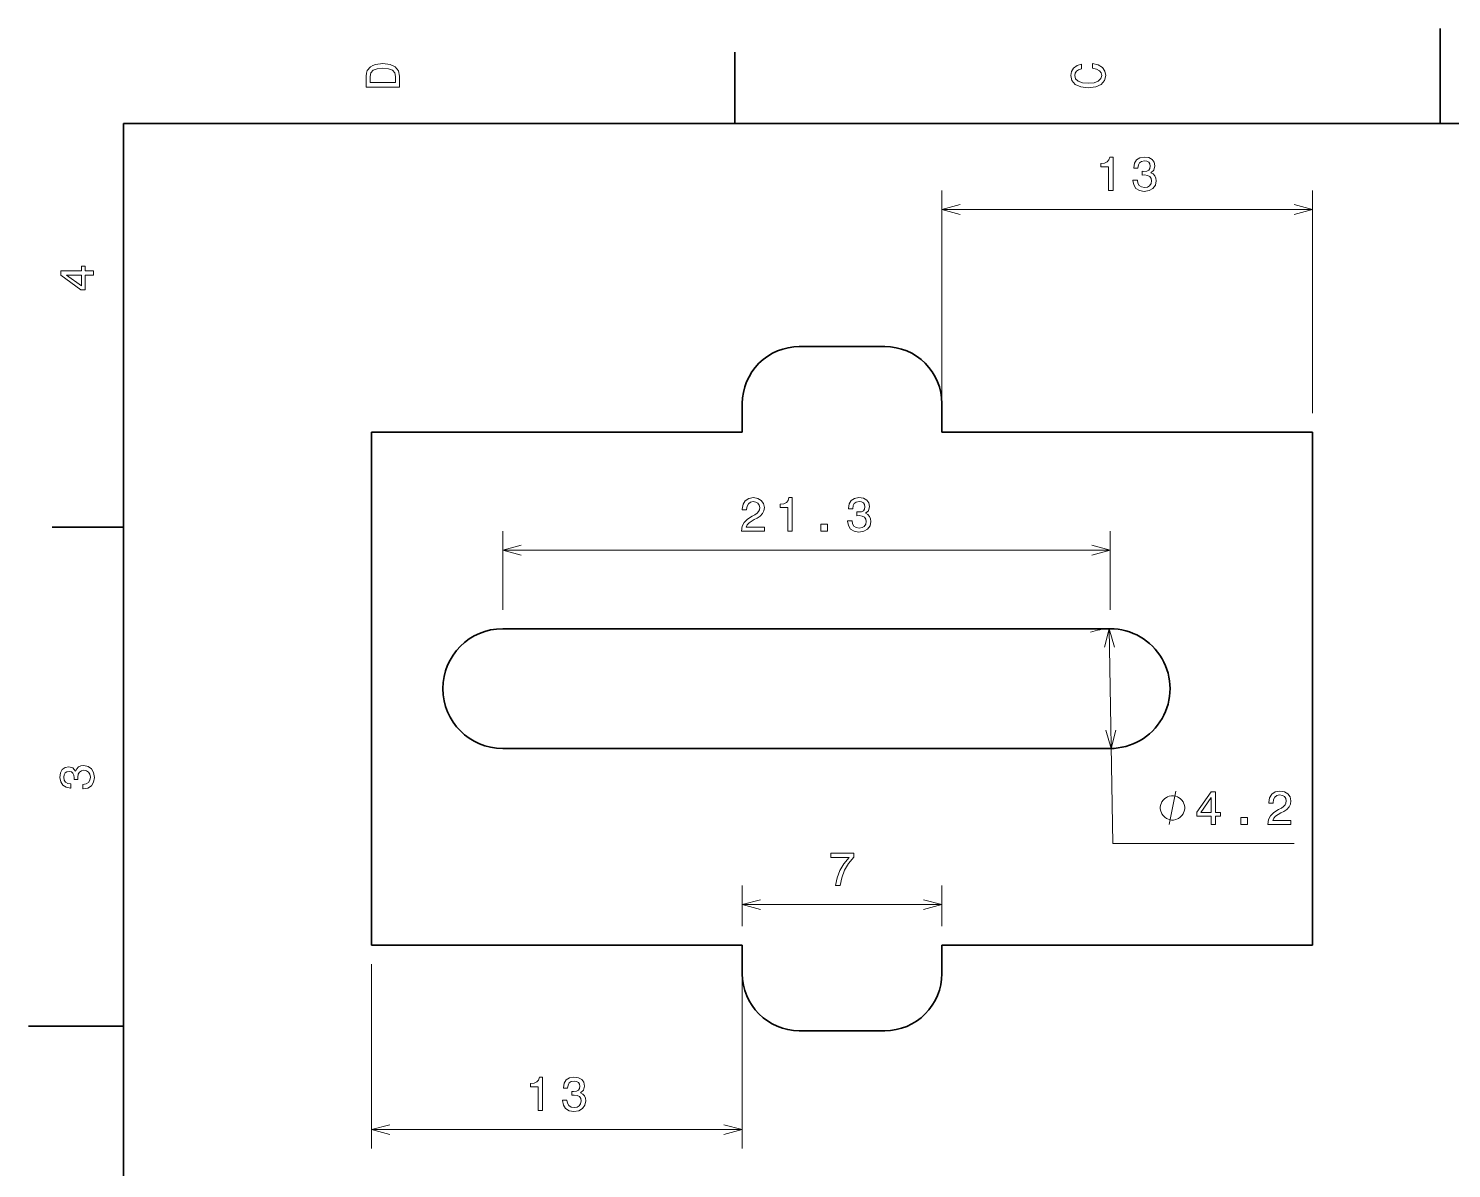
# Model space of a CAD drawing. Extents: x 0 to 297, y 0 to 210.
# Drawn here: x 0 to 149.7, y 90 to 210 of the extents above; entities that cross this region are included whole.
import ezdxf

# ---------------------------------------------------------------- set-up
doc = ezdxf.new("R2010")
doc.units = 0

msp = doc.modelspace()

# ---------------------------------------------------------------- linework, layer by layer
at = {"color": 7, "lineweight": 35, "ltscale": 0.25}
for p, q in [((148.5, 200), (148.5, 210)), ((10, 105), (0, 105))]:
    msp.add_line(p, q, dxfattribs=at)
at = {"color": 7, "lineweight": 35, "ltscale": 0.1875}
for p, q in [((74.300003, 200), (74.300003, 207.5)), ((10, 157.5), (2.5, 157.5))]:
    msp.add_line(p, q, dxfattribs=at)
at = {"color": 7, "lineweight": 35}
for p, q in [((287, 200), (10, 200)), ((10, 200), (10, 10)), ((36.08984, 167.519882), (75.089836, 167.519882)), ((36.08984, 167.519882), (36.08984, 113.51989)), ((96.089836, 167.519882), (135.089828, 167.519882)), ((135.089828, 113.51989), (135.089828, 167.519882)), ((113.789833, 146.819885), (49.889839, 146.819885)), ((49.889839, 134.219879), (113.789833, 134.219879)), ((36.08984, 113.51989), (75.089836, 113.51989)), ((96.089836, 113.51989), (135.089828, 113.51989))]:
    msp.add_line(p, q, dxfattribs=at)
at = {"color": 7, "lineweight": 13}
for p, q in [((96.089836, 169.519882), (96.089836, 192.944839)), ((135.089828, 169.519882), (135.089828, 192.944839)), ((96.089836, 190.944839), (135.089828, 190.944839)), ((49.889839, 155.093002), (113.789833, 155.093002)), ((113.683502, 146.818985), (114.064964, 124.220573)), ((36.08984, 94.111641), (75.089836, 94.111641))]:
    msp.add_line(p, q, dxfattribs=at)
at = {"color": 7, "lineweight": 35, "ltscale": 0.225}
for p, q in [((81.089836, 176.519882), (90.089836, 176.519882)), ((81.089836, 104.51989), (90.089836, 104.51989))]:
    msp.add_line(p, q, dxfattribs=at)
at = {"color": 7, "lineweight": 35, "ltscale": 0.075}
for p, q in [((75.089836, 167.519882), (75.089836, 170.519882)), ((96.089836, 170.519882), (96.089836, 167.519882)), ((75.089836, 113.51989), (75.089836, 110.51989)), ((96.089836, 110.51989), (96.089836, 113.51989))]:
    msp.add_line(p, q, dxfattribs=at)
at = {"color": 7, "lineweight": 13, "ltscale": 0.206828}
for p, q in [((49.889839, 148.819885), (49.889839, 157.093002)), ((113.789833, 148.819885), (113.789833, 157.093002))]:
    msp.add_line(p, q, dxfattribs=at)
at = {"color": 7, "lineweight": 13, "ltscale": 0.476868}
msp.add_line((114.064964, 124.220573), (133.139694, 124.220573), dxfattribs=at)
at = {"color": 8, "lineweight": 13, "ltscale": 0.106781}
for p, q in [((75.089836, 115.519882), (75.089836, 119.791122)), ((96.089836, 115.519882), (96.089836, 119.791122))]:
    msp.add_line(p, q, dxfattribs=at)
at = {"color": 8, "lineweight": 13}
msp.add_line((75.089836, 117.791122), (96.089836, 117.791122), dxfattribs=at)
at = {"color": 7, "lineweight": 13, "ltscale": 0.485206}
for p, q in [((36.08984, 111.51989), (36.08984, 92.111641)), ((75.089836, 111.51989), (75.089836, 92.111641))]:
    msp.add_line(p, q, dxfattribs=at)
at = {"color": 7, "lineweight": 13}
for points in [[(35.533215, 204.994965), (35.533215, 203.829971), (39.033215, 203.829971), (39.033215, 204.994965), (38.922264, 205.544678), (38.584366, 205.953171), (38.034657, 206.205338), (37.283215, 206.296112), (36.516644, 206.215424), (36.21405, 206.114563), (35.971977, 205.973343), (35.644165, 205.56485), (35.563473, 205.297562)], [(35.951801, 204.959656), (36.027451, 205.342941), (36.259438, 205.605194), (36.672985, 205.761536), (37.283215, 205.811966), (37.873272, 205.756485), (38.286816, 205.600143), (38.533936, 205.332855), (38.614628, 204.959656), (38.614628, 204.298996), (35.951801, 204.298996)], [(111.93206, 205.817017), (112.35569, 205.716141), (112.658287, 205.549713), (112.844887, 205.317734), (112.905403, 205.045395), (112.814629, 204.71759), (112.54229, 204.460388), (112.098488, 204.28891), (111.483215, 204.233429), (110.872986, 204.28891), (110.424141, 204.455338), (110.151802, 204.71254), (110.055984, 205.045395), (110.106415, 205.287476), (110.247627, 205.494247), (110.474571, 205.655624), (110.787247, 205.766571), (110.787247, 206.245682), (110.308144, 206.094391), (109.94503, 205.832138), (109.718086, 205.474075), (109.637398, 205.045395), (109.763474, 204.510818), (110.116501, 204.10231), (110.696472, 203.840057), (111.483215, 203.749283), (112.269958, 203.840057), (112.84993, 204.10231), (113.208, 204.510818), (113.329041, 205.045395), (113.233215, 205.51442), (112.965927, 205.892654), (112.527161, 206.159943), (111.93206, 206.301163)], [(113.631042, 192.944839), (114.089981, 192.944839), (114.089981, 196.470062), (113.74704, 196.470062), (113.656258, 196.16243), (113.474709, 195.955658), (113.197327, 195.83461), (112.814041, 195.794266), (112.814041, 195.436203), (113.631042, 195.436203)], [(116.186951, 194.044266), (116.186951, 194.008972), (116.267639, 193.524811), (116.504669, 193.161697), (116.877869, 192.929718), (117.372108, 192.843979), (117.896606, 192.929718), (118.28997, 193.151611), (118.542137, 193.504639), (118.632919, 193.958527), (118.592575, 194.256088), (118.481613, 194.498154), (118.300064, 194.684753), (118.057991, 194.820923), (118.385796, 195.093262), (118.501793, 195.526978), (118.42614, 195.920349), (118.20929, 196.217896), (117.856262, 196.404495), (117.372108, 196.470062), (116.918213, 196.389374), (116.570236, 196.167465), (116.343285, 195.814438), (116.267639, 195.345428), (116.267639, 195.31012), (116.716492, 195.31012), (116.756836, 195.632889), (116.887955, 195.864868), (117.099777, 196.006088), (117.397324, 196.056519), (117.659569, 196.016174), (117.851212, 195.910263), (117.967209, 195.738785), (118.012596, 195.506805), (117.967209, 195.259689), (117.846169, 195.093262), (117.634361, 194.992401), (117.346893, 194.962143), (117.150208, 194.967178), (117.150208, 194.568771), (117.397324, 194.578857), (117.71505, 194.533463), (117.95208, 194.41243), (118.093292, 194.215744), (118.143723, 193.958527), (118.088249, 193.666031), (117.941994, 193.449173), (117.710007, 193.313004), (117.402367, 193.267609), (117.084648, 193.318039), (116.852661, 193.469345), (116.706406, 193.711411), (116.650925, 194.044266)], [(6.833213, 184.02739), (6.833213, 184.481277), (5.965778, 184.481277), (5.965778, 184.98056), (5.56232, 184.98056), (5.56232, 184.481277), (3.408862, 184.481277), (3.408862, 184.022339), (5.521974, 182.489197), (5.965778, 182.489197), (5.965778, 184.02739)], [(5.56232, 182.912827), (3.993876, 184.02739), (5.56232, 184.02739)], [(75.005249, 157.093002), (77.410873, 157.093002), (77.410873, 157.526718), (75.509575, 157.526718), (75.615479, 157.763748), (75.797035, 157.960434), (76.356834, 158.318497), (76.654388, 158.469803), (76.987236, 158.686661), (77.224274, 158.938812), (77.360443, 159.236374), (77.410873, 159.574265), (77.325134, 159.997894), (77.088104, 160.33075), (76.724991, 160.542557), (76.255974, 160.61821), (75.77182, 160.532471), (75.403664, 160.295441), (75.166634, 159.917206), (75.085945, 159.417923), (75.085945, 159.347321), (75.544876, 159.347321), (75.544876, 159.387665), (75.590263, 159.730606), (75.726433, 159.982758), (75.943291, 160.14415), (76.230759, 160.199631), (76.523262, 160.149185), (76.74012, 160.023117), (76.881332, 159.826431), (76.931763, 159.5793), (76.896461, 159.347321), (76.800644, 159.150635), (76.639259, 158.979156), (76.417358, 158.827866), (76.119804, 158.666489), (75.625565, 158.353806), (75.277588, 158.02095), (75.070816, 157.617493), (75.005249, 157.108124)], [(79.881042, 157.093002), (80.339981, 157.093002), (80.339981, 160.61821), (79.99704, 160.61821), (79.906258, 160.310577), (79.724701, 160.103806), (79.447327, 159.982758), (79.064041, 159.942413), (79.064041, 159.584351), (79.881042, 159.584351)], [(86.172974, 158.192413), (86.172974, 158.15712), (86.253662, 157.672974), (86.490692, 157.30986), (86.863892, 157.077866), (87.358131, 156.992126), (87.882629, 157.077866), (88.275993, 157.299774), (88.52816, 157.652786), (88.618942, 158.106689), (88.578598, 158.404236), (88.467636, 158.646317), (88.286087, 158.832916), (88.044014, 158.96907), (88.371819, 159.241409), (88.487816, 159.675125), (88.412163, 160.068497), (88.195313, 160.366043), (87.842285, 160.552643), (87.358131, 160.61821), (86.904236, 160.537521), (86.556259, 160.315613), (86.329308, 159.962585), (86.253662, 159.493576), (86.253662, 159.458267), (86.702515, 159.458267), (86.742859, 159.781036), (86.873978, 160.013031), (87.0858, 160.154236), (87.383347, 160.204666), (87.645592, 160.164322), (87.837234, 160.058411), (87.953232, 159.886948), (87.998619, 159.654953), (87.953232, 159.407837), (87.832191, 159.241409), (87.620384, 159.140549), (87.332916, 159.110291), (87.13623, 159.115326), (87.13623, 158.716919), (87.383347, 158.727005), (87.701073, 158.68161), (87.938103, 158.560577), (88.079315, 158.363892), (88.129745, 158.106689), (88.074272, 157.814178), (87.928017, 157.597321), (87.69603, 157.461151), (87.38839, 157.415756), (87.070671, 157.466202), (86.838684, 157.617493), (86.692429, 157.859573), (86.636948, 158.192413)], [(83.359863, 157.093002), (84.055824, 157.093002), (84.055824, 157.844437), (83.359863, 157.844437)], [(5.73379, 129.979111), (5.769093, 129.979111), (6.253242, 130.059799), (6.616354, 130.296829), (6.848343, 130.670029), (6.934078, 131.164276), (6.848343, 131.688766), (6.626441, 132.082138), (6.273415, 132.334305), (5.819525, 132.425079), (5.521974, 132.384735), (5.279899, 132.273788), (5.0933, 132.092224), (4.957133, 131.850143), (4.684798, 132.177963), (4.251081, 132.293961), (3.857709, 132.218307), (3.560158, 132.00145), (3.373559, 131.648422), (3.307997, 131.164276), (3.388689, 130.710388), (3.610591, 130.362396), (3.963617, 130.135452), (4.432637, 130.059799), (4.46794, 130.059799), (4.46794, 130.508652), (4.145173, 130.548996), (3.913184, 130.680115), (3.771974, 130.891937), (3.721542, 131.189484), (3.761888, 131.451736), (3.867795, 131.643372), (4.039265, 131.759369), (4.271254, 131.804764), (4.518372, 131.759369), (4.684798, 131.638336), (4.785663, 131.426514), (4.815922, 131.139053), (4.810879, 130.942368), (5.209294, 130.942368), (5.199208, 131.189484), (5.244596, 131.507217), (5.365634, 131.744247), (5.56232, 131.885452), (5.819525, 131.935883), (6.112032, 131.880417), (6.328891, 131.734161), (6.465058, 131.502167), (6.510447, 131.194534), (6.460014, 130.876801), (6.308718, 130.644821), (6.066643, 130.498566), (5.73379, 130.443085)], [(121.63163, 127.970573), (121.63163, 128.087234), (121.573296, 128.320572), (121.514961, 128.495575), (121.456627, 128.612228), (121.339958, 128.787231), (121.164963, 128.962234), (120.98996, 129.078903), (120.873291, 129.137238), (120.698296, 129.195572), (120.464966, 129.253906), (120.348297, 129.253906), (120.231628, 129.253906), (119.998299, 129.195572), (119.823296, 129.137238), (119.706635, 129.078903), (119.531631, 128.962234), (119.356628, 128.787231), (119.239967, 128.612228), (119.181625, 128.495575), (119.123299, 128.320572), (119.064964, 128.087234), (119.064964, 127.970573), (119.064964, 127.853905), (119.123299, 127.620567), (119.181625, 127.445564), (119.239967, 127.328903), (119.356628, 127.1539), (119.531631, 126.978897), (119.706635, 126.862236), (119.823296, 126.803902), (119.998299, 126.745567), (120.231628, 126.687233), (120.348297, 126.687233), (120.464966, 126.687233), (120.698296, 126.745567), (120.873291, 126.803902), (120.98996, 126.862236), (121.164963, 126.978897), (121.339958, 127.1539), (121.456627, 127.328903), (121.514961, 127.445564), (121.573296, 127.620567), (121.63163, 127.853905)], [(124.427017, 126.220566), (124.880905, 126.220566), (124.880905, 127.088005), (125.380188, 127.088005), (125.380188, 127.491463), (124.880905, 127.491463), (124.880905, 129.644913), (124.421974, 129.644913), (122.888832, 127.531807), (122.888832, 127.088005), (124.427017, 127.088005)], [(123.312462, 127.491463), (124.427017, 129.059906), (124.427017, 127.491463)], [(130.391129, 126.220566), (132.796753, 126.220566), (132.796753, 126.654289), (130.895462, 126.654289), (131.001373, 126.891319), (131.182922, 127.088005), (131.742706, 127.446068), (132.040268, 127.597366), (132.373123, 127.814224), (132.610153, 128.066391), (132.746307, 128.363937), (132.796753, 128.701828), (132.711014, 129.125473), (132.473984, 129.458313), (132.11087, 129.670135), (131.641861, 129.745789), (131.1577, 129.660049), (130.789551, 129.423019), (130.552521, 129.044769), (130.471832, 128.545502), (130.471832, 128.474884), (130.930756, 128.474884), (130.930756, 128.515228), (130.976151, 128.85817), (131.11232, 129.110336), (131.329178, 129.271713), (131.616638, 129.327194), (131.909149, 129.276764), (132.125992, 129.150681), (132.267212, 128.953995), (132.317642, 128.706879), (132.282333, 128.474884), (132.186508, 128.278198), (132.025146, 128.106735), (131.803238, 127.955444), (131.505692, 127.79406), (131.011444, 127.481377), (130.663467, 127.148521), (130.456696, 126.745064), (130.391129, 126.235695)], [(127.537674, 126.220566), (128.233643, 126.220566), (128.233643, 126.972008), (127.537674, 126.972008)], [(53.63105, 96.111641), (54.089981, 96.111641), (54.089981, 99.636856), (53.74704, 99.636856), (53.656265, 99.329224), (53.474709, 99.122452), (53.19733, 99.001411), (52.814045, 98.961067), (52.814045, 98.602997), (53.63105, 98.602997)], [(56.186954, 97.21106), (56.186954, 97.175766), (56.267647, 96.691612), (56.504677, 96.328499), (56.877876, 96.096512), (57.372112, 96.01078), (57.89661, 96.096512), (58.289982, 96.318413), (58.542145, 96.67144), (58.632919, 97.125328), (58.592575, 97.422882), (58.481625, 97.664955), (58.300068, 97.851555), (58.057991, 97.987724), (58.385803, 98.260056), (58.501797, 98.693771), (58.426147, 99.087143), (58.20929, 99.384697), (57.856262, 99.571289), (57.372112, 99.636856), (56.918224, 99.55616), (56.57024, 99.334259), (56.343296, 98.981232), (56.267647, 98.512215), (56.267647, 98.476913), (56.716496, 98.476913), (56.75684, 98.799683), (56.887962, 99.03167), (57.099781, 99.172874), (57.397327, 99.223312), (57.659576, 99.182968), (57.851219, 99.077057), (57.967216, 98.905586), (58.012604, 98.673599), (57.967216, 98.426483), (57.846176, 98.260056), (57.634361, 98.159187), (57.346897, 98.128929), (57.150211, 98.13398), (57.150211, 97.735558), (57.397327, 97.745644), (57.715054, 97.700256), (57.952084, 97.579216), (58.093296, 97.382538), (58.143726, 97.125328), (58.088253, 96.832825), (57.941998, 96.615967), (57.710011, 96.479797), (57.402374, 96.43441), (57.084648, 96.48484), (56.852661, 96.636131), (56.706409, 96.878212), (56.650932, 97.21106)]]:
    msp.add_lwpolyline(points, close=True, dxfattribs=at)
for points in [[(98.02169, 191.462479), (96.089836, 190.944839), (98.02169, 190.4272)], [(133.157974, 190.4272), (135.089828, 190.944839), (133.157974, 191.462479)], [(51.82169, 155.610641), (49.889839, 155.093002), (51.82169, 154.575363)], [(111.857979, 154.575363), (113.789833, 155.093002), (111.857979, 155.610641)], [(114.233673, 144.896149), (113.683502, 146.818985), (113.198547, 144.878677)], [(113.345993, 136.143616), (113.896164, 134.220779), (114.381119, 136.161102)], [(119.998299, 126.220566), (120.698296, 129.720566)], [(38.02169, 94.62928), (36.08984, 94.111641), (38.02169, 93.594002)], [(73.157982, 93.594002), (75.089836, 94.111641), (73.157982, 94.62928)]]:
    msp.add_lwpolyline(points, dxfattribs=at)
at = {"color": 8, "lineweight": 13}
msp.add_lwpolyline([(84.888824, 119.791122), (85.398193, 119.791122), (85.564613, 120.62326), (85.857124, 121.39991), (86.270668, 122.121094), (86.810295, 122.796883), (86.810295, 123.215477), (84.409721, 123.215477), (84.409721, 122.756538), (86.326141, 122.756538), (85.771385, 122.075706), (85.352798, 121.364609), (85.060295, 120.608131)], close=True, dxfattribs=at)
for points in [[(77.02169, 118.308762), (75.089836, 117.791122), (77.02169, 117.273483)], [(94.157982, 117.273483), (96.089836, 117.791122), (94.157982, 118.308762)]]:
    msp.add_lwpolyline(points, dxfattribs=at)
at = {"color": 7, "lineweight": 35}
for centre, radius, start, end in [((81.089836, 170.519882), 6, 90.000003, 180.000005), ((90.089836, 170.519882), 6, 0, 90.000003), ((49.889839, 140.519882), 6.299999, 90.000003, 269.999997), ((113.789833, 140.519882), 6.299999, 269.999997, 90.000003), ((81.089836, 110.51989), 6, 180.000005, 269.999997), ((90.089836, 110.51989), 6, 269.999997, 360)]:
    msp.add_arc(centre, radius, start, end, dxfattribs=at)
at = {"color": 7, "lineweight": 13}
msp.add_arc((113.789833, 140.519882), 6.299999, 90.967048, 109.156183, dxfattribs=at)

doc.saveas('drawing.dxf')
